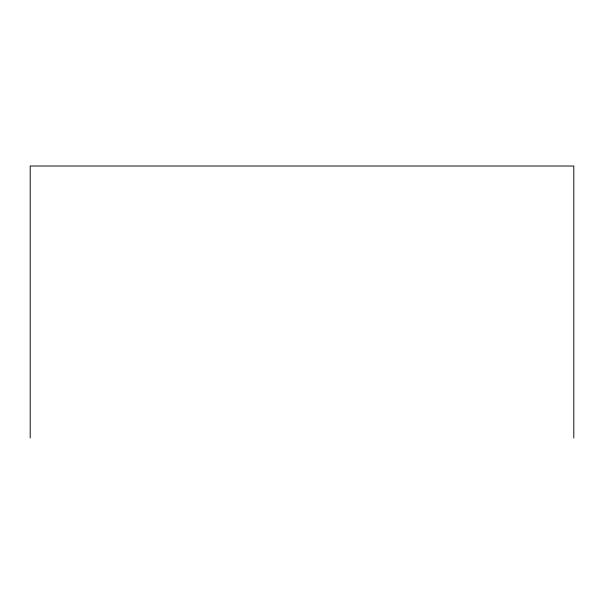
<?xml version="1.0" encoding="UTF-8"?>
<svg xmlns="http://www.w3.org/2000/svg" width="604" height="604" viewBox="0 0 604 604"><rect width="100%" height="100%" fill="white"/><g stroke="black" fill="none" stroke-linecap="round" stroke-linejoin="round"><path stroke-width="0.91" d="M573.8 437.983L573.8 166.017L30.2 166.017L30.2 437.983"/></g></svg>
